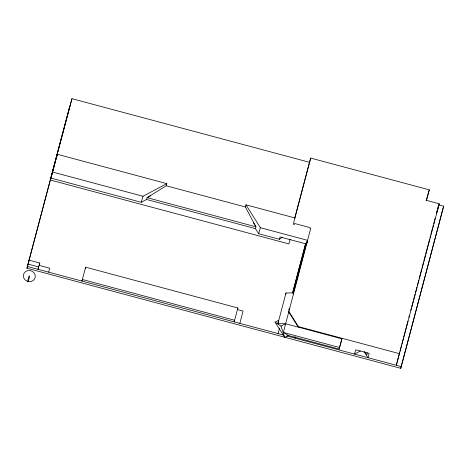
<?xml version="1.0" encoding="UTF-8"?>
<svg xmlns="http://www.w3.org/2000/svg" width="467" height="467" viewBox="0 0 467 467"><rect width="100%" height="100%" fill="white"/><g stroke="black" fill="none" stroke-linecap="round" stroke-linejoin="round"><path stroke-width="0.7" d="M288.378 335.487L284.724 337.425L275.104 322.172L278.758 320.234L277.877 323.73L285.518 323.719L341.926 338.82L339.118 349.077L288.378 335.487L283.37 332.446L310.683 228.503L309.977 228.31L310.152 227.651L294.578 223.483L294.315 224.469L293.253 224.183L310.713 158.097L429.307 189.859L426.529 200.384L439.272 203.793L396.308 365.276L399.653 352.603M438.694 204.826L443.65 206.151L400.762 368.323L26.928 268.198L71.953 98.677L309.493 162.3L310.713 158.097M69.816 106.027L27.425 266.476L283.504 335.061M282.302 237.254L279.435 239.291L258.648 233.722L255.437 228.637L146.562 199.479L141.273 202.287L50.926 178.085L54.049 166.252M71.953 98.677L52.824 170.473M50.926 178.085L57.365 154.314L166.824 183.63L166.205 185.767L147.087 197.658L146.562 199.479M27.617 281.379L29.036 276.003L29.619 276.16L28.201 281.537M28.469 262.53L29.152 260.166L39.777 263.014L38.049 269.319L38.732 266.955L28.113 264.112L26.928 268.198M48.667 272.162L49.712 268.221L39.088 265.373L39.777 263.014M85.654 267.2L81.947 281.076L82.402 279.5L234.627 320.274L234.165 321.851L237.878 307.975L85.654 267.2L85.192 268.776M239.834 323.362L243.079 311.063L237.417 309.551L237.878 307.975M294.613 218.614L309.493 162.3M290.089 239.308L288.875 243.908L50.273 180.005M277.877 323.73L285.991 293.013L293.685 292.809L293.329 294.035M278.063 333.607L279.523 328.085M292.581 293.002L305.687 243.395M292.628 292.908L305.745 243.272M288.869 310.059L289.242 308.658M293.153 293.796L307.006 241.363M289.015 310.106L289.377 308.745M279.435 239.291L280.112 236.962L306.486 244.025L307.041 241.935M339.118 349.077L341.926 338.82M400.026 351.196L401.509 345.562M401.883 344.156L403.371 338.528M403.745 337.116L408.018 320.928M408.952 317.408L409.506 315.295M410.808 310.368L411.369 308.261M411.742 306.854L412.297 304.741M412.67 303.334L413.225 301.221M413.599 299.814L415.087 294.181M415.461 292.774L416.949 287.141M417.317 285.734L418.806 280.107M419.179 278.694L421.596 269.547M421.97 268.14L423.452 262.507M423.826 261.1L425.314 255.467M425.688 254.06L429.593 239.279M429.961 237.872L430.521 235.759M430.895 234.352L432.384 228.719M432.751 227.312L433.312 225.199M433.685 223.792L434.24 221.679M434.614 220.272L435.168 218.165M436.47 213.244L437.024 211.137M437.398 209.736L438.507 205.527M400.762 368.323L443.65 206.151M56.139 158.517L57.365 154.314M52.357 172.113L52.736 170.799M141.273 202.287L143.019 196.268L166.824 183.63M255.437 228.637L255.969 226.822L245.35 206.963L245.969 204.832L294.905 217.937M258.648 233.722L260.393 227.703L245.969 204.832M285.535 294.589L285.991 293.013M306.486 244.025L307.56 240.336L260.393 227.703M295.448 336.818L295.056 338.155L294.286 336.935M298.413 326.602L298.261 327.128L288.647 311.88L288.799 311.355L298.413 326.602L399.659 353.723M367.342 352.836L366.735 354.938L364.674 351.669M426.149 200.734L429.307 189.859M436.505 213.308L439.272 203.793M150.823 195.679L147.087 197.658L255.969 226.822L253.324 222.636M275.104 322.172L280.982 326.124L285.518 323.719M360.331 351.009L354.529 354.085L355.778 349.795L369.228 353.402L367.984 357.687L364.359 351.937M166.205 185.767L245.35 206.963M52.672 172.072L143.019 196.268M283.37 332.446L339.573 347.501M286.901 335.971L401.264 366.601M280.982 326.124L284.724 337.425M28.674 281.636L27.156 281.227A6.013 5.581 16.2 0 1 25.195 271.876A6.013 5.581 16.2 0 1 34.99 274.497A6.013 5.581 16.2 0 1 28.674 281.636"/></g></svg>
